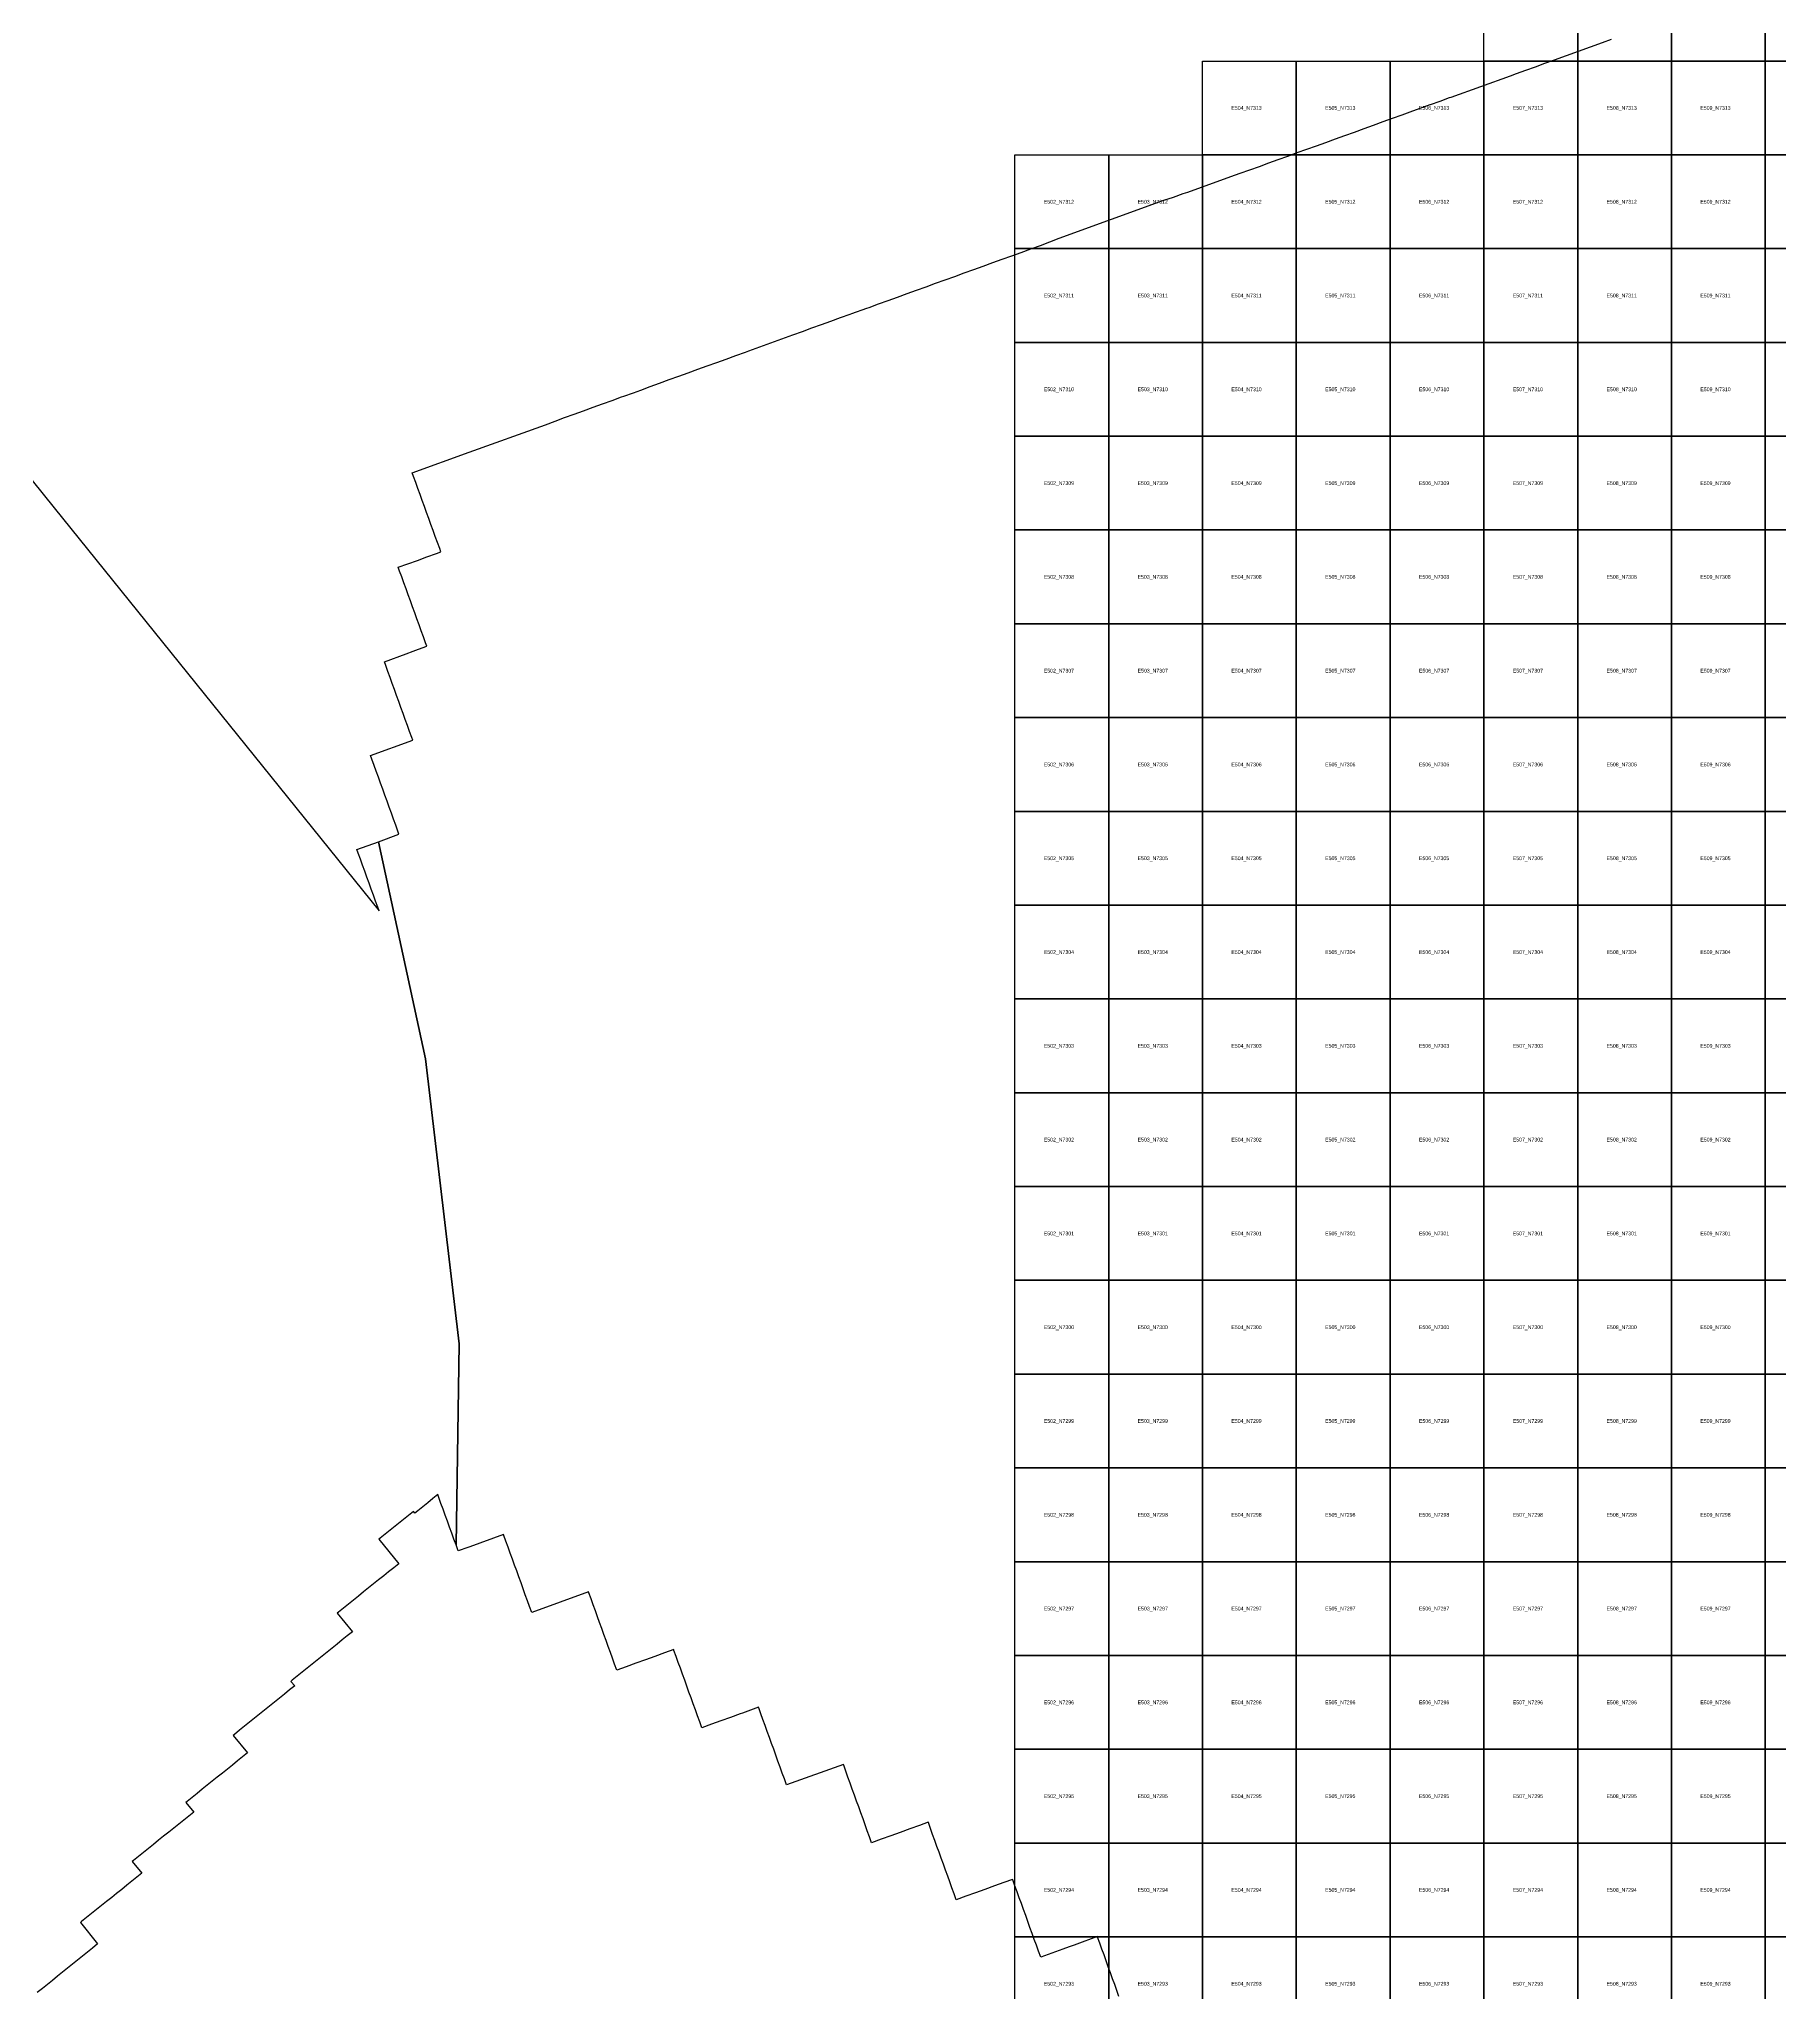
# Model space of a CAD drawing. Extents: x 325010 to 598009, y 7217000 to 7546188.
# Drawn here: x 491596 to 510156, y 7293402 to 7314234 of the extents above; entities that cross this region are included whole.
import ezdxf

# ---------------------------------------------------------------- set-up
doc = ezdxf.new("R2010")
doc.units = 0
for name, color, linetype in [('D', 7, 'Continuous'), ('H', 7, 'Continuous'), ('Limpopo_1', 7, 'Continuous')]:
    doc.layers.add(name, color=color, linetype=linetype)

msp = doc.modelspace()

# ---------------------------------------------------------------- linework, layer by layer
for points in [[(502000, 7312000), (502000, 7313000), (503000, 7313000), (503000, 7312000)], [(502000, 7311000), (502000, 7312000), (503000, 7312000), (503000, 7311000)], [(502000, 7310000), (502000, 7311000), (503000, 7311000), (503000, 7310000)], [(502000, 7309000), (502000, 7310000), (503000, 7310000), (503000, 7309000)], [(502000, 7308000), (502000, 7309000), (503000, 7309000), (503000, 7308000)], [(502000, 7307000), (502000, 7308000), (503000, 7308000), (503000, 7307000)], [(502000, 7306000), (502000, 7307000), (503000, 7307000), (503000, 7306000)], [(502000, 7305000), (502000, 7306000), (503000, 7306000), (503000, 7305000)], [(502000, 7304000), (502000, 7305000), (503000, 7305000), (503000, 7304000)], [(502000, 7303000), (502000, 7304000), (503000, 7304000), (503000, 7303000)], [(502000, 7302000), (502000, 7303000), (503000, 7303000), (503000, 7302000)], [(502000, 7301000), (502000, 7302000), (503000, 7302000), (503000, 7301000)], [(502000, 7300000), (502000, 7301000), (503000, 7301000), (503000, 7300000)], [(502000, 7299000), (502000, 7300000), (503000, 7300000), (503000, 7299000)], [(502000, 7298000), (502000, 7299000), (503000, 7299000), (503000, 7298000)], [(502000, 7297000), (502000, 7298000), (503000, 7298000), (503000, 7297000)], [(502000, 7296000), (502000, 7297000), (503000, 7297000), (503000, 7296000)], [(502000, 7295000), (502000, 7296000), (503000, 7296000), (503000, 7295000)], [(502000, 7294000), (502000, 7295000), (503000, 7295000), (503000, 7294000)], [(502000, 7293000), (502000, 7294000), (503000, 7294000), (503000, 7293000)]]:
    msp.add_lwpolyline(points, close=True)
at = {"layer": 'D'}
msp.add_lwpolyline([(503109, 7293364), (503087, 7293427), (503064, 7293491), (503041, 7293554), (503018, 7293617), (502995, 7293680), (502973, 7293743), (502950, 7293807), (502927, 7293870), (502904, 7293933), (502881, 7293996), (502879, 7294002), (502783, 7293967), (502747, 7293954), (502632, 7293912), (502580, 7293893), (502510, 7293868), (502275, 7293782), (502252, 7293846), (502229, 7293910), (502206, 7293973), (502183, 7294037), (502160, 7294100), (502138, 7294163), (502115, 7294227), (502092, 7294290), (502069, 7294354), (502046, 7294417), (502023, 7294480), (502000, 7294544), (501977, 7294607), (501975, 7294613), (501883, 7294580), (501781, 7294543), (501680, 7294506), (501578, 7294469), (501476, 7294433), (501374, 7294396), (501351, 7294459), (501328, 7294522), (501305, 7294586), (501283, 7294648), (501260, 7294712), (501237, 7294775), (501214, 7294838), (501191, 7294902), (501169, 7294965), (501146, 7295028), (501123, 7295091), (501100, 7295154), (501077, 7295218), (501076, 7295222), (500981, 7295187), (500879, 7295151), (500777, 7295114), (500676, 7295077), (500574, 7295041), (500472, 7295004), (500449, 7295067), (500426, 7295131), (500403, 7295194), (500381, 7295258), (500358, 7295322), (500335, 7295385), (500312, 7295448), (500289, 7295512), (500266, 7295575), (500243, 7295639), (500220, 7295702), (500197, 7295765), (500175, 7295829), (500171, 7295838), (499565, 7295620), (499542, 7295683), (499519, 7295746), (499496, 7295810), (499474, 7295873), (499451, 7295936), (499428, 7296000), (499405, 7296063), (499382, 7296126), (499359, 7296189), (499337, 7296253), (499314, 7296316), (499291, 7296379), (499268, 7296442), (499266, 7296448), (499094, 7296385), (499070, 7296377), (498968, 7296340), (498866, 7296303), (498764, 7296266), (498663, 7296230), (498640, 7296293), (498617, 7296356), (498594, 7296420), (498571, 7296483), (498548, 7296547), (498525, 7296610), (498502, 7296673), (498480, 7296736), (498457, 7296800), (498434, 7296863), (498411, 7296926), (498388, 7296989), (498365, 7297053), (498362, 7297062), (498264, 7297027), (498162, 7296990), (498060, 7296954), (497959, 7296917), (497857, 7296880), (497755, 7296843), (497732, 7296907), (497710, 7296970), (497687, 7297033), (497664, 7297097), (497641, 7297160), (497618, 7297224), (497595, 7297287), (497572, 7297350), (497549, 7297413), (497527, 7297477), (497504, 7297540), (497481, 7297603), (497458, 7297667), (497454, 7297677), (496848, 7297457), (496826, 7297521), (496803, 7297584), (496780, 7297648), (496757, 7297711), (496734, 7297774), (496711, 7297838), (496688, 7297901), (496665, 7297964), (496643, 7298027), (496620, 7298091), (496597, 7298154), (496574, 7298217), (496551, 7298280), (496548, 7298290), (496187, 7298159), (496166, 7298151), (496064, 7298114), (496041, 7298178), (496075, 7300322), (495714, 7303363), (495214, 7305676), (495433, 7305756), (495421, 7305789), (495398, 7305853), (495375, 7305917), (495352, 7305980), (495329, 7306044), (495306, 7306108), (495283, 7306172), (495260, 7306236), (495237, 7306299), (495214, 7306363), (495191, 7306427), (495168, 7306490), (495145, 7306555), (495130, 7306594), (495580, 7306759), (495569, 7306789), (495546, 7306853), (495523, 7306917), (495500, 7306981), (495477, 7307045), (495454, 7307109), (495430, 7307173), (495407, 7307237), (495384, 7307301), (495361, 7307365), (495338, 7307429), (495315, 7307492), (495292, 7307556), (495278, 7307596), (495509, 7307681), (495583, 7307708), (495642, 7307729), (495730, 7307761), (495717, 7307796), (495694, 7307860), (495671, 7307924), (495648, 7307988), (495625, 7308052), (495601, 7308116), (495578, 7308180), (495555, 7308243), (495532, 7308307), (495509, 7308371), (495486, 7308435), (495463, 7308499), (495440, 7308562), (495426, 7308602), (495528, 7308639), (495630, 7308676), (495731, 7308713), (495833, 7308750), (495880, 7308766), (495867, 7308803), (495843, 7308867), (495820, 7308931), (495797, 7308995), (495774, 7309059), (495751, 7309123), (495728, 7309187), (495705, 7309251), (495681, 7309315), (495658, 7309379), (495635, 7309442), (495612, 7309506), (495589, 7309570), (495575, 7309610), (496183, 7309831), (496996, 7310123), (497097, 7310161), (497198, 7310198), (497300, 7310235), (497401, 7310271), (497503, 7310308), (497604, 7310345), (497706, 7310381), (497807, 7310418), (497831, 7310427), (497932, 7310464), (498010, 7310492), (498111, 7310529), (498212, 7310566), (498314, 7310603), (498415, 7310639), (498517, 7310676), (498618, 7310713), (498720, 7310750), (498821, 7310787), (498923, 7310823), (499024, 7310860), (499126, 7310897), (499164, 7310910), (499633, 7311081), (499734, 7311117), (499836, 7311154), (499937, 7311191), (500039, 7311227), (500140, 7311264), (500242, 7311301), (500260, 7311307), (500420, 7311365), (500445, 7311374), (500546, 7311411), (500648, 7311447), (500749, 7311484), (500850, 7311521), (500952, 7311557), (501053, 7311594), (501155, 7311631), (501256, 7311668), (501358, 7311704), (501459, 7311741), (501561, 7311778), (501662, 7311814), (501764, 7311851), (501865, 7311888), (501967, 7311924), (502068, 7311960), (502170, 7311998), (502271, 7312035), (502372, 7312072), (502473, 7312112), (503589, 7312515), (503691, 7312549), (503793, 7312586), (503843, 7312603), (504301, 7312768), (504402, 7312805), (504504, 7312841), (504606, 7312877), (504707, 7312913), (504808, 7312950), (504910, 7312987), (505011, 7313024), (505113, 7313060), (505214, 7313097), (505316, 7313133), (505417, 7313170), (505519, 7313207), (505620, 7313243), (505722, 7313280), (505823, 7313317), (505925, 7313354), (506026, 7313390), (506128, 7313427), (506215, 7313458), (506429, 7313535), (506432, 7313536), (506534, 7313573), (506635, 7313610), (506651, 7313615), (507283, 7313843), (507346, 7313866), (507447, 7313903), (507549, 7313940), (507650, 7313976), (507752, 7314013), (508263, 7314199), (508360, 7314235)], dxfattribs=at)
at = {"layer": 'H'}
msp.add_lwpolyline([(490331, 7311004), (491757, 7309235), (495221, 7304939), (495206, 7304980), (495183, 7305043), (495160, 7305107), (495137, 7305171), (495114, 7305234), (495091, 7305298), (495068, 7305362), (495045, 7305425), (495022, 7305489), (494999, 7305553), (494984, 7305592), (495214, 7305676), (495714, 7303363), (496075, 7300322), (496041, 7298178), (496018, 7298241), (495995, 7298305), (495973, 7298368), (495950, 7298432), (495927, 7298495), (495904, 7298559), (495881, 7298622), (495858, 7298686), (495847, 7298715), (495795, 7298672), (495742, 7298629), (495688, 7298586), (495635, 7298543), (495601, 7298517), (495587, 7298535), (495553, 7298508), (495500, 7298465), (495446, 7298422), (495393, 7298379), (495339, 7298336), (495286, 7298293), (495232, 7298250), (495219, 7298240), (495430, 7297978), (495377, 7297935), (495323, 7297892), (495270, 7297849), (495216, 7297806), (495163, 7297763), (495109, 7297720), (495055, 7297677), (495002, 7297634), (494948, 7297591), (494895, 7297548), (494841, 7297505), (494788, 7297462), (494775, 7297451), (494936, 7297251), (494882, 7297208), (494829, 7297165), (494775, 7297122), (494722, 7297079), (494668, 7297036), (494615, 7296993), (494561, 7296950), (494508, 7296907), (494454, 7296864), (494401, 7296821), (494347, 7296778), (494294, 7296735), (494281, 7296724), (494321, 7296675), (494267, 7296632), (494214, 7296589), (494160, 7296546), (494107, 7296503), (494053, 7296460), (494000, 7296417), (493946, 7296374), (493893, 7296331), (493839, 7296288), (493786, 7296245), (493732, 7296202), (493679, 7296159), (493666, 7296148), (493817, 7295961), (493764, 7295918), (493710, 7295875), (493657, 7295831), (493603, 7295788), (493550, 7295745), (493496, 7295702), (493442, 7295659), (493389, 7295616), (493335, 7295573), (493282, 7295530), (493228, 7295487), (493175, 7295444), (493162, 7295434), (493245, 7295331), (493192, 7295288), (493138, 7295245), (493085, 7295202), (493031, 7295159), (492978, 7295115), (492924, 7295072), (492870, 7295029), (492817, 7294986), (492763, 7294943), (492710, 7294900), (492656, 7294857), (492603, 7294814), (492590, 7294804), (492691, 7294679), (492638, 7294636), (492584, 7294593), (492531, 7294550), (492477, 7294506), (492423, 7294463), (492370, 7294420), (492316, 7294377), (492263, 7294334), (492209, 7294291), (492156, 7294248), (492102, 7294205), (492049, 7294162), (492036, 7294152), (492220, 7293924), (492166, 7293881), (492113, 7293838), (492059, 7293795), (492006, 7293752), (491952, 7293709), (491899, 7293666), (491845, 7293622), (491791, 7293579), (491738, 7293536), (491684, 7293493), (491631, 7293450), (491577, 7293407)], dxfattribs=at)
at = {"layer": 'Limpopo_1'}
for points in [[(507000, 7314000), (507000, 7315000), (508000, 7315000), (508000, 7314000)], [(508000, 7314000), (508000, 7315000), (509000, 7315000), (509000, 7314000)], [(509000, 7314000), (509000, 7315000), (510000, 7315000), (510000, 7314000)], [(510000, 7314000), (510000, 7315000), (511000, 7315000), (511000, 7314000)], [(504000, 7313000), (504000, 7314000), (505000, 7314000), (505000, 7313000)], [(505000, 7313000), (505000, 7314000), (506000, 7314000), (506000, 7313000)], [(506000, 7313000), (506000, 7314000), (507000, 7314000), (507000, 7313000)], [(507000, 7313000), (507000, 7314000), (508000, 7314000), (508000, 7313000)], [(508000, 7313000), (508000, 7314000), (509000, 7314000), (509000, 7313000)], [(509000, 7313000), (509000, 7314000), (510000, 7314000), (510000, 7313000)], [(510000, 7313000), (510000, 7314000), (511000, 7314000), (511000, 7313000)], [(503000, 7312000), (503000, 7313000), (504000, 7313000), (504000, 7312000)], [(504000, 7312000), (504000, 7313000), (505000, 7313000), (505000, 7312000)], [(505000, 7312000), (505000, 7313000), (506000, 7313000), (506000, 7312000)], [(506000, 7312000), (506000, 7313000), (507000, 7313000), (507000, 7312000)], [(507000, 7312000), (507000, 7313000), (508000, 7313000), (508000, 7312000)], [(508000, 7312000), (508000, 7313000), (509000, 7313000), (509000, 7312000)], [(509000, 7312000), (509000, 7313000), (510000, 7313000), (510000, 7312000)], [(510000, 7312000), (510000, 7313000), (511000, 7313000), (511000, 7312000)], [(503000, 7311000), (503000, 7312000), (504000, 7312000), (504000, 7311000)], [(504000, 7311000), (504000, 7312000), (505000, 7312000), (505000, 7311000)], [(505000, 7311000), (505000, 7312000), (506000, 7312000), (506000, 7311000)], [(506000, 7311000), (506000, 7312000), (507000, 7312000), (507000, 7311000)], [(507000, 7311000), (507000, 7312000), (508000, 7312000), (508000, 7311000)], [(508000, 7311000), (508000, 7312000), (509000, 7312000), (509000, 7311000)], [(509000, 7311000), (509000, 7312000), (510000, 7312000), (510000, 7311000)], [(510000, 7311000), (510000, 7312000), (511000, 7312000), (511000, 7311000)], [(503000, 7310000), (503000, 7311000), (504000, 7311000), (504000, 7310000)], [(504000, 7310000), (504000, 7311000), (505000, 7311000), (505000, 7310000)], [(505000, 7310000), (505000, 7311000), (506000, 7311000), (506000, 7310000)], [(506000, 7310000), (506000, 7311000), (507000, 7311000), (507000, 7310000)], [(507000, 7310000), (507000, 7311000), (508000, 7311000), (508000, 7310000)], [(508000, 7310000), (508000, 7311000), (509000, 7311000), (509000, 7310000)], [(509000, 7310000), (509000, 7311000), (510000, 7311000), (510000, 7310000)], [(510000, 7310000), (510000, 7311000), (511000, 7311000), (511000, 7310000)], [(503000, 7309000), (503000, 7310000), (504000, 7310000), (504000, 7309000)], [(504000, 7309000), (504000, 7310000), (505000, 7310000), (505000, 7309000)], [(505000, 7309000), (505000, 7310000), (506000, 7310000), (506000, 7309000)], [(506000, 7309000), (506000, 7310000), (507000, 7310000), (507000, 7309000)], [(507000, 7309000), (507000, 7310000), (508000, 7310000), (508000, 7309000)], [(508000, 7309000), (508000, 7310000), (509000, 7310000), (509000, 7309000)], [(509000, 7309000), (509000, 7310000), (510000, 7310000), (510000, 7309000)], [(510000, 7309000), (510000, 7310000), (511000, 7310000), (511000, 7309000)], [(503000, 7308000), (503000, 7309000), (504000, 7309000), (504000, 7308000)], [(504000, 7308000), (504000, 7309000), (505000, 7309000), (505000, 7308000)], [(505000, 7308000), (505000, 7309000), (506000, 7309000), (506000, 7308000)], [(506000, 7308000), (506000, 7309000), (507000, 7309000), (507000, 7308000)], [(507000, 7308000), (507000, 7309000), (508000, 7309000), (508000, 7308000)], [(508000, 7308000), (508000, 7309000), (509000, 7309000), (509000, 7308000)], [(509000, 7308000), (509000, 7309000), (510000, 7309000), (510000, 7308000)], [(510000, 7308000), (510000, 7309000), (511000, 7309000), (511000, 7308000)], [(503000, 7307000), (503000, 7308000), (504000, 7308000), (504000, 7307000)], [(504000, 7307000), (504000, 7308000), (505000, 7308000), (505000, 7307000)], [(505000, 7307000), (505000, 7308000), (506000, 7308000), (506000, 7307000)], [(506000, 7307000), (506000, 7308000), (507000, 7308000), (507000, 7307000)], [(507000, 7307000), (507000, 7308000), (508000, 7308000), (508000, 7307000)], [(508000, 7307000), (508000, 7308000), (509000, 7308000), (509000, 7307000)], [(509000, 7307000), (509000, 7308000), (510000, 7308000), (510000, 7307000)], [(510000, 7307000), (510000, 7308000), (511000, 7308000), (511000, 7307000)], [(503000, 7306000), (503000, 7307000), (504000, 7307000), (504000, 7306000)], [(504000, 7306000), (504000, 7307000), (505000, 7307000), (505000, 7306000)], [(505000, 7306000), (505000, 7307000), (506000, 7307000), (506000, 7306000)], [(506000, 7306000), (506000, 7307000), (507000, 7307000), (507000, 7306000)], [(507000, 7306000), (507000, 7307000), (508000, 7307000), (508000, 7306000)], [(508000, 7306000), (508000, 7307000), (509000, 7307000), (509000, 7306000)], [(509000, 7306000), (509000, 7307000), (510000, 7307000), (510000, 7306000)], [(510000, 7306000), (510000, 7307000), (511000, 7307000), (511000, 7306000)], [(503000, 7305000), (503000, 7306000), (504000, 7306000), (504000, 7305000)], [(504000, 7305000), (504000, 7306000), (505000, 7306000), (505000, 7305000)], [(505000, 7305000), (505000, 7306000), (506000, 7306000), (506000, 7305000)], [(506000, 7305000), (506000, 7306000), (507000, 7306000), (507000, 7305000)], [(507000, 7305000), (507000, 7306000), (508000, 7306000), (508000, 7305000)], [(508000, 7305000), (508000, 7306000), (509000, 7306000), (509000, 7305000)], [(509000, 7305000), (509000, 7306000), (510000, 7306000), (510000, 7305000)], [(510000, 7305000), (510000, 7306000), (511000, 7306000), (511000, 7305000)], [(503000, 7304000), (503000, 7305000), (504000, 7305000), (504000, 7304000)], [(504000, 7304000), (504000, 7305000), (505000, 7305000), (505000, 7304000)], [(505000, 7304000), (505000, 7305000), (506000, 7305000), (506000, 7304000)], [(506000, 7304000), (506000, 7305000), (507000, 7305000), (507000, 7304000)], [(507000, 7304000), (507000, 7305000), (508000, 7305000), (508000, 7304000)], [(508000, 7304000), (508000, 7305000), (509000, 7305000), (509000, 7304000)], [(509000, 7304000), (509000, 7305000), (510000, 7305000), (510000, 7304000)], [(510000, 7304000), (510000, 7305000), (511000, 7305000), (511000, 7304000)], [(503000, 7303000), (503000, 7304000), (504000, 7304000), (504000, 7303000)], [(504000, 7303000), (504000, 7304000), (505000, 7304000), (505000, 7303000)], [(505000, 7303000), (505000, 7304000), (506000, 7304000), (506000, 7303000)], [(506000, 7303000), (506000, 7304000), (507000, 7304000), (507000, 7303000)], [(507000, 7303000), (507000, 7304000), (508000, 7304000), (508000, 7303000)], [(508000, 7303000), (508000, 7304000), (509000, 7304000), (509000, 7303000)], [(509000, 7303000), (509000, 7304000), (510000, 7304000), (510000, 7303000)], [(510000, 7303000), (510000, 7304000), (511000, 7304000), (511000, 7303000)], [(503000, 7302000), (503000, 7303000), (504000, 7303000), (504000, 7302000)], [(504000, 7302000), (504000, 7303000), (505000, 7303000), (505000, 7302000)], [(505000, 7302000), (505000, 7303000), (506000, 7303000), (506000, 7302000)], [(506000, 7302000), (506000, 7303000), (507000, 7303000), (507000, 7302000)], [(507000, 7302000), (507000, 7303000), (508000, 7303000), (508000, 7302000)], [(508000, 7302000), (508000, 7303000), (509000, 7303000), (509000, 7302000)], [(509000, 7302000), (509000, 7303000), (510000, 7303000), (510000, 7302000)], [(510000, 7302000), (510000, 7303000), (511000, 7303000), (511000, 7302000)], [(503000, 7301000), (503000, 7302000), (504000, 7302000), (504000, 7301000)], [(504000, 7301000), (504000, 7302000), (505000, 7302000), (505000, 7301000)], [(505000, 7301000), (505000, 7302000), (506000, 7302000), (506000, 7301000)], [(506000, 7301000), (506000, 7302000), (507000, 7302000), (507000, 7301000)], [(507000, 7301000), (507000, 7302000), (508000, 7302000), (508000, 7301000)], [(508000, 7301000), (508000, 7302000), (509000, 7302000), (509000, 7301000)], [(509000, 7301000), (509000, 7302000), (510000, 7302000), (510000, 7301000)], [(510000, 7301000), (510000, 7302000), (511000, 7302000), (511000, 7301000)], [(503000, 7300000), (503000, 7301000), (504000, 7301000), (504000, 7300000)], [(504000, 7300000), (504000, 7301000), (505000, 7301000), (505000, 7300000)], [(505000, 7300000), (505000, 7301000), (506000, 7301000), (506000, 7300000)], [(506000, 7300000), (506000, 7301000), (507000, 7301000), (507000, 7300000)], [(507000, 7300000), (507000, 7301000), (508000, 7301000), (508000, 7300000)], [(508000, 7300000), (508000, 7301000), (509000, 7301000), (509000, 7300000)], [(509000, 7300000), (509000, 7301000), (510000, 7301000), (510000, 7300000)], [(510000, 7300000), (510000, 7301000), (511000, 7301000), (511000, 7300000)], [(503000, 7299000), (503000, 7300000), (504000, 7300000), (504000, 7299000)], [(504000, 7299000), (504000, 7300000), (505000, 7300000), (505000, 7299000)], [(505000, 7299000), (505000, 7300000), (506000, 7300000), (506000, 7299000)], [(506000, 7299000), (506000, 7300000), (507000, 7300000), (507000, 7299000)], [(507000, 7299000), (507000, 7300000), (508000, 7300000), (508000, 7299000)], [(508000, 7299000), (508000, 7300000), (509000, 7300000), (509000, 7299000)], [(509000, 7299000), (509000, 7300000), (510000, 7300000), (510000, 7299000)], [(510000, 7299000), (510000, 7300000), (511000, 7300000), (511000, 7299000)], [(503000, 7298000), (503000, 7299000), (504000, 7299000), (504000, 7298000)], [(504000, 7298000), (504000, 7299000), (505000, 7299000), (505000, 7298000)], [(505000, 7298000), (505000, 7299000), (506000, 7299000), (506000, 7298000)], [(506000, 7298000), (506000, 7299000), (507000, 7299000), (507000, 7298000)], [(507000, 7298000), (507000, 7299000), (508000, 7299000), (508000, 7298000)], [(508000, 7298000), (508000, 7299000), (509000, 7299000), (509000, 7298000)], [(509000, 7298000), (509000, 7299000), (510000, 7299000), (510000, 7298000)], [(510000, 7298000), (510000, 7299000), (511000, 7299000), (511000, 7298000)], [(503000, 7297000), (503000, 7298000), (504000, 7298000), (504000, 7297000)], [(504000, 7297000), (504000, 7298000), (505000, 7298000), (505000, 7297000)], [(505000, 7297000), (505000, 7298000), (506000, 7298000), (506000, 7297000)], [(506000, 7297000), (506000, 7298000), (507000, 7298000), (507000, 7297000)], [(507000, 7297000), (507000, 7298000), (508000, 7298000), (508000, 7297000)], [(508000, 7297000), (508000, 7298000), (509000, 7298000), (509000, 7297000)], [(509000, 7297000), (509000, 7298000), (510000, 7298000), (510000, 7297000)], [(510000, 7297000), (510000, 7298000), (511000, 7298000), (511000, 7297000)], [(503000, 7296000), (503000, 7297000), (504000, 7297000), (504000, 7296000)], [(504000, 7296000), (504000, 7297000), (505000, 7297000), (505000, 7296000)], [(505000, 7296000), (505000, 7297000), (506000, 7297000), (506000, 7296000)], [(506000, 7296000), (506000, 7297000), (507000, 7297000), (507000, 7296000)], [(507000, 7296000), (507000, 7297000), (508000, 7297000), (508000, 7296000)], [(508000, 7296000), (508000, 7297000), (509000, 7297000), (509000, 7296000)], [(509000, 7296000), (509000, 7297000), (510000, 7297000), (510000, 7296000)], [(510000, 7296000), (510000, 7297000), (511000, 7297000), (511000, 7296000)], [(503000, 7295000), (503000, 7296000), (504000, 7296000), (504000, 7295000)], [(504000, 7295000), (504000, 7296000), (505000, 7296000), (505000, 7295000)], [(505000, 7295000), (505000, 7296000), (506000, 7296000), (506000, 7295000)], [(506000, 7295000), (506000, 7296000), (507000, 7296000), (507000, 7295000)], [(507000, 7295000), (507000, 7296000), (508000, 7296000), (508000, 7295000)], [(508000, 7295000), (508000, 7296000), (509000, 7296000), (509000, 7295000)], [(509000, 7295000), (509000, 7296000), (510000, 7296000), (510000, 7295000)], [(510000, 7295000), (510000, 7296000), (511000, 7296000), (511000, 7295000)], [(503000, 7294000), (503000, 7295000), (504000, 7295000), (504000, 7294000)], [(504000, 7294000), (504000, 7295000), (505000, 7295000), (505000, 7294000)], [(505000, 7294000), (505000, 7295000), (506000, 7295000), (506000, 7294000)], [(506000, 7294000), (506000, 7295000), (507000, 7295000), (507000, 7294000)], [(507000, 7294000), (507000, 7295000), (508000, 7295000), (508000, 7294000)], [(508000, 7294000), (508000, 7295000), (509000, 7295000), (509000, 7294000)], [(509000, 7294000), (509000, 7295000), (510000, 7295000), (510000, 7294000)], [(510000, 7294000), (510000, 7295000), (511000, 7295000), (511000, 7294000)], [(503000, 7293000), (503000, 7294000), (504000, 7294000), (504000, 7293000)], [(504000, 7293000), (504000, 7294000), (505000, 7294000), (505000, 7293000)], [(505000, 7293000), (505000, 7294000), (506000, 7294000), (506000, 7293000)], [(506000, 7293000), (506000, 7294000), (507000, 7294000), (507000, 7293000)], [(507000, 7293000), (507000, 7294000), (508000, 7294000), (508000, 7293000)], [(508000, 7293000), (508000, 7294000), (509000, 7294000), (509000, 7293000)], [(509000, 7293000), (509000, 7294000), (510000, 7294000), (510000, 7293000)], [(510000, 7293000), (510000, 7294000), (511000, 7294000), (511000, 7293000)]]:
    msp.add_lwpolyline(points, close=True, dxfattribs=at)

# ---------------------------------------------------------------- texts
for s, p in [('E502_N7312', (502308, 7312480)), ('E502_N7311', (502308, 7311480)), ('E502_N7310', (502308, 7310480)), ('E502_N7309', (502308, 7309480)), ('E502_N7308', (502308, 7308480)), ('E502_N7307', (502308, 7307480)), ('E502_N7306', (502308, 7306480)), ('E502_N7305', (502308, 7305480)), ('E502_N7304', (502308, 7304480)), ('E502_N7303', (502308, 7303480)), ('E502_N7302', (502308, 7302480)), ('E502_N7301', (502308, 7301480)), ('E502_N7300', (502308, 7300480)), ('E502_N7299', (502308, 7299480)), ('E502_N7298', (502308, 7298480)), ('E502_N7297', (502308, 7297480)), ('E502_N7296', (502308, 7296480)), ('E502_N7295', (502308, 7295480)), ('E502_N7294', (502308, 7294480)), ('E502_N7293', (502308, 7293480))]:
    msp.add_text(s, height=40).set_placement(p)
for s, p in [('E504_N7313', (504308, 7313480)), ('E505_N7313', (505308, 7313480)), ('E506_N7313', (506308, 7313480)), ('E507_N7313', (507308, 7313480)), ('E508_N7313', (508308, 7313480)), ('E509_N7313', (509308, 7313480)), ('E503_N7312', (503308, 7312480)), ('E504_N7312', (504308, 7312480)), ('E505_N7312', (505308, 7312480)), ('E506_N7312', (506308, 7312480)), ('E507_N7312', (507308, 7312480)), ('E508_N7312', (508308, 7312480)), ('E509_N7312', (509308, 7312480)), ('E503_N7311', (503308, 7311480)), ('E504_N7311', (504308, 7311480)), ('E505_N7311', (505308, 7311480)), ('E506_N7311', (506308, 7311480)), ('E507_N7311', (507308, 7311480)), ('E508_N7311', (508308, 7311480)), ('E509_N7311', (509308, 7311480)), ('E503_N7310', (503308, 7310480)), ('E504_N7310', (504308, 7310480)), ('E505_N7310', (505308, 7310480)), ('E506_N7310', (506308, 7310480)), ('E507_N7310', (507308, 7310480)), ('E508_N7310', (508308, 7310480)), ('E509_N7310', (509308, 7310480)), ('E503_N7309', (503308, 7309480)), ('E504_N7309', (504308, 7309480)), ('E505_N7309', (505308, 7309480)), ('E506_N7309', (506308, 7309480)), ('E507_N7309', (507308, 7309480)), ('E508_N7309', (508308, 7309480)), ('E509_N7309', (509308, 7309480)), ('E503_N7308', (503308, 7308480)), ('E504_N7308', (504308, 7308480)), ('E505_N7308', (505308, 7308480)), ('E506_N7308', (506308, 7308480)), ('E507_N7308', (507308, 7308480)), ('E508_N7308', (508308, 7308480)), ('E509_N7308', (509308, 7308480)), ('E503_N7307', (503308, 7307480)), ('E504_N7307', (504308, 7307480)), ('E505_N7307', (505308, 7307480)), ('E506_N7307', (506308, 7307480)), ('E507_N7307', (507308, 7307480)), ('E508_N7307', (508308, 7307480)), ('E509_N7307', (509308, 7307480)), ('E503_N7306', (503308, 7306480)), ('E504_N7306', (504308, 7306480)), ('E505_N7306', (505308, 7306480)), ('E506_N7306', (506308, 7306480)), ('E507_N7306', (507308, 7306480)), ('E508_N7306', (508308, 7306480)), ('E509_N7306', (509308, 7306480)), ('E503_N7305', (503308, 7305480)), ('E504_N7305', (504308, 7305480)), ('E505_N7305', (505308, 7305480)), ('E506_N7305', (506308, 7305480)), ('E507_N7305', (507308, 7305480)), ('E508_N7305', (508308, 7305480)), ('E509_N7305', (509308, 7305480)), ('E503_N7304', (503308, 7304480)), ('E504_N7304', (504308, 7304480)), ('E505_N7304', (505308, 7304480)), ('E506_N7304', (506308, 7304480)), ('E507_N7304', (507308, 7304480)), ('E508_N7304', (508308, 7304480)), ('E509_N7304', (509308, 7304480)), ('E503_N7303', (503308, 7303480)), ('E504_N7303', (504308, 7303480)), ('E505_N7303', (505308, 7303480)), ('E506_N7303', (506308, 7303480)), ('E507_N7303', (507308, 7303480)), ('E508_N7303', (508308, 7303480)), ('E509_N7303', (509308, 7303480)), ('E503_N7302', (503308, 7302480)), ('E504_N7302', (504308, 7302480)), ('E505_N7302', (505308, 7302480)), ('E506_N7302', (506308, 7302480)), ('E507_N7302', (507308, 7302480)), ('E508_N7302', (508308, 7302480)), ('E509_N7302', (509308, 7302480)), ('E503_N7301', (503308, 7301480)), ('E504_N7301', (504308, 7301480)), ('E505_N7301', (505308, 7301480)), ('E506_N7301', (506308, 7301480)), ('E507_N7301', (507308, 7301480)), ('E508_N7301', (508308, 7301480)), ('E509_N7301', (509308, 7301480)), ('E503_N7300', (503308, 7300480)), ('E504_N7300', (504308, 7300480)), ('E505_N7300', (505308, 7300480)), ('E506_N7300', (506308, 7300480)), ('E507_N7300', (507308, 7300480)), ('E508_N7300', (508308, 7300480)), ('E509_N7300', (509308, 7300480)), ('E503_N7299', (503308, 7299480)), ('E504_N7299', (504308, 7299480)), ('E505_N7299', (505308, 7299480)), ('E506_N7299', (506308, 7299480)), ('E507_N7299', (507308, 7299480)), ('E508_N7299', (508308, 7299480)), ('E509_N7299', (509308, 7299480)), ('E503_N7298', (503308, 7298480)), ('E504_N7298', (504308, 7298480)), ('E505_N7298', (505308, 7298480)), ('E506_N7298', (506308, 7298480)), ('E507_N7298', (507308, 7298480)), ('E508_N7298', (508308, 7298480)), ('E509_N7298', (509308, 7298480)), ('E503_N7297', (503308, 7297480)), ('E504_N7297', (504308, 7297480)), ('E505_N7297', (505308, 7297480)), ('E506_N7297', (506308, 7297480)), ('E507_N7297', (507308, 7297480)), ('E508_N7297', (508308, 7297480)), ('E509_N7297', (509308, 7297480)), ('E503_N7296', (503308, 7296480)), ('E504_N7296', (504308, 7296480)), ('E505_N7296', (505308, 7296480)), ('E506_N7296', (506308, 7296480)), ('E507_N7296', (507308, 7296480)), ('E508_N7296', (508308, 7296480)), ('E509_N7296', (509308, 7296480)), ('E503_N7295', (503308, 7295480)), ('E504_N7295', (504308, 7295480)), ('E505_N7295', (505308, 7295480)), ('E506_N7295', (506308, 7295480)), ('E507_N7295', (507308, 7295480)), ('E508_N7295', (508308, 7295480)), ('E509_N7295', (509308, 7295480)), ('E503_N7294', (503308, 7294480)), ('E504_N7294', (504308, 7294480)), ('E505_N7294', (505308, 7294480)), ('E506_N7294', (506308, 7294480)), ('E507_N7294', (507308, 7294480)), ('E508_N7294', (508308, 7294480)), ('E509_N7294', (509308, 7294480)), ('E503_N7293', (503308, 7293480)), ('E504_N7293', (504308, 7293480)), ('E505_N7293', (505308, 7293480)), ('E506_N7293', (506308, 7293480)), ('E507_N7293', (507308, 7293480)), ('E508_N7293', (508308, 7293480)), ('E509_N7293', (509308, 7293480))]:
    msp.add_text(s, height=40, dxfattribs=at).set_placement(p)

doc.saveas('drawing.dxf')
